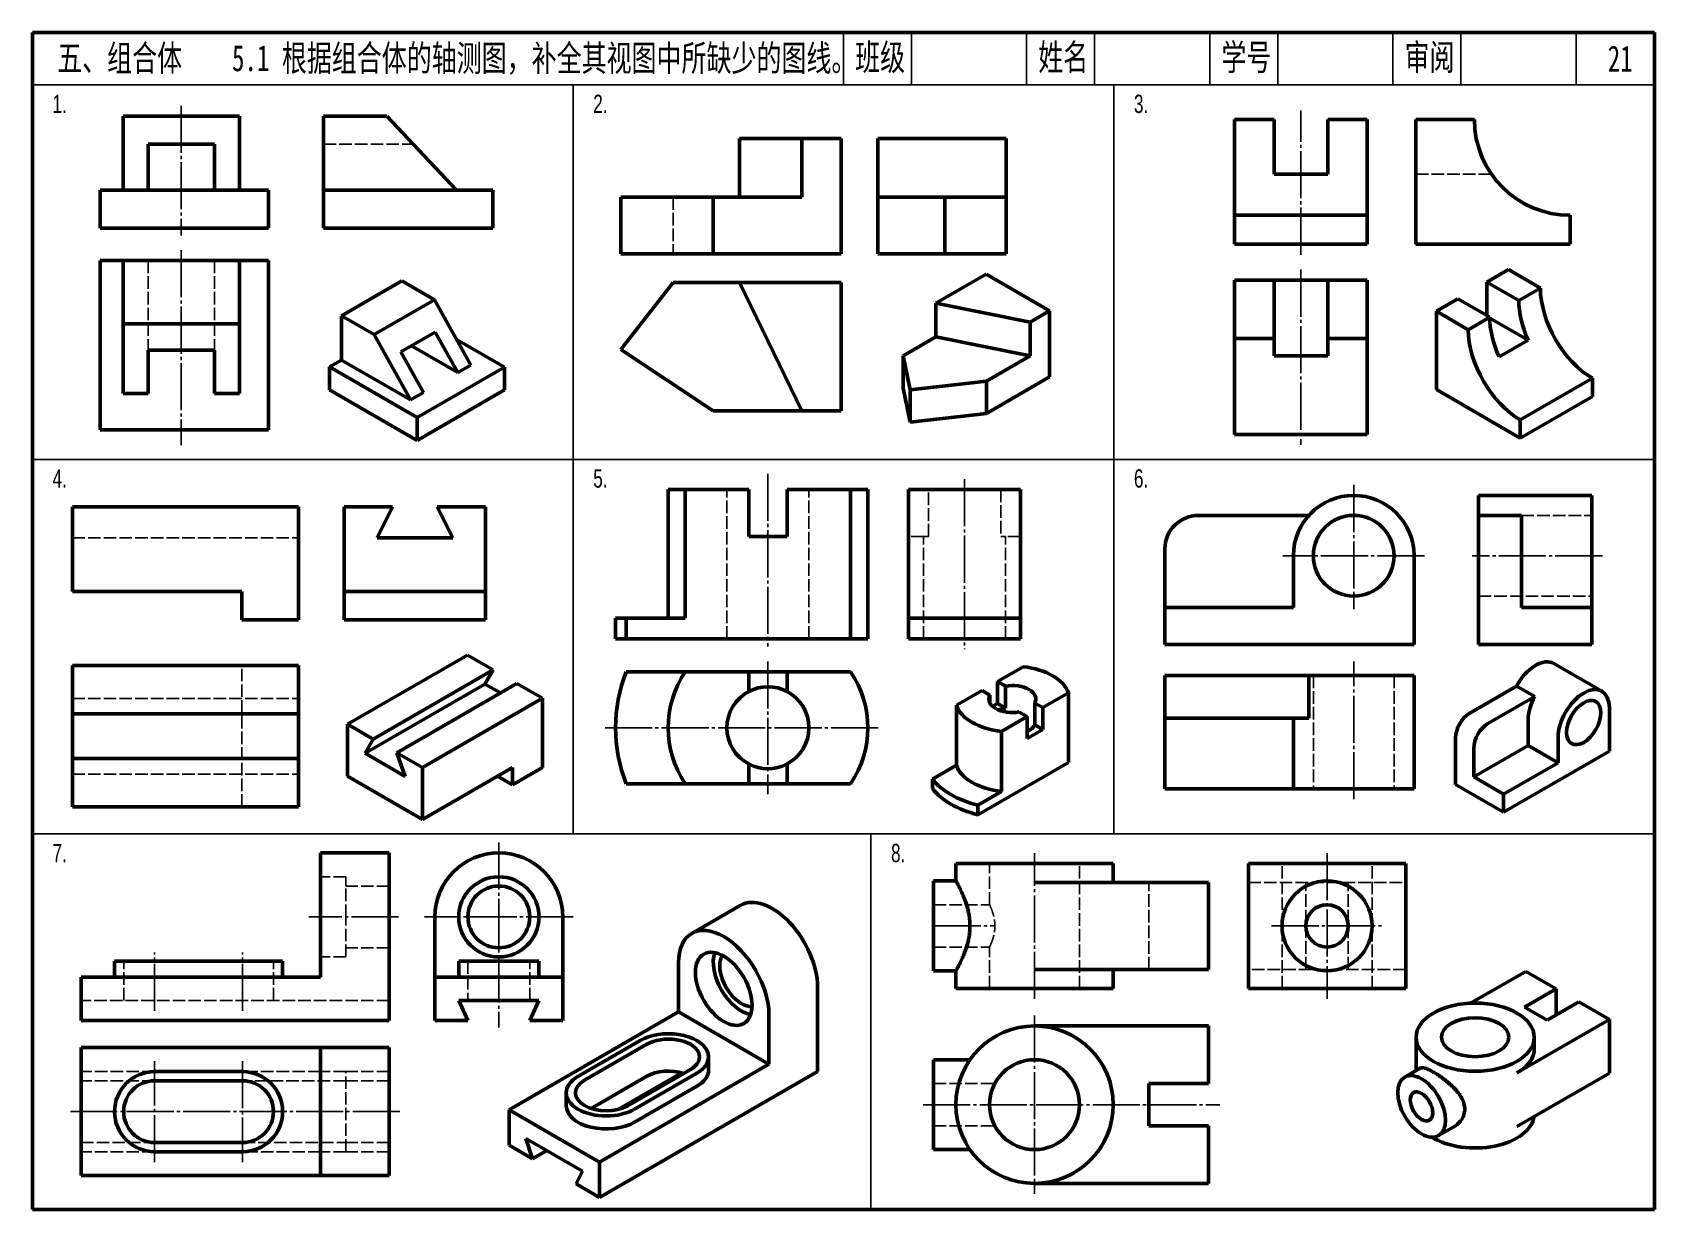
# Model space of a CAD drawing. Header units: millimetres. Extents: x 94 to 2877, y 87 to 1089.
# Drawn here: x 94.1 to 404.1, y 396 to 621 of the extents above; entities that cross this region are included whole.
import ezdxf

# ---------------------------------------------------------------- set-up
doc = ezdxf.new("R2010")
doc.units = ezdxf.units.MM
doc.header["$LTSCALE"] = 0.6
doc.linetypes.add('myCENTER', pattern=[18, 15, -1, 1, -1])
doc.linetypes.add('myHIDDEN', pattern=[5, 4, -1])
for name, color, linetype, lineweight in [('中心线', 7, 'myCENTER', 25), ('标题文字', 7, 'Continuous', 25), ('答案粗实线', 1, 'Continuous', 50), ('答案虚线', 1, 'myHIDDEN', 25), ('粗实线', 7, 'Continuous', 50), ('细实线', 7, 'Continuous', 25), ('虚线', 7, 'myHIDDEN', 25), ('轴测图', 7, 'Continuous', 50)]:
    doc.layers.add(name, color=color, linetype=linetype, lineweight=lineweight)
doc.styles.add('标题汉字1-5号', font='', dxfattribs={"width": 0.7, "height": 5})
doc.styles.add('标题汉字2-3.5号', font='', dxfattribs={"width": 0.7, "height": 3.5})
doc.styles.get('标题汉字1-5号').set_extended_font_data('SimSun')
doc.styles.get('标题汉字2-3.5号').set_extended_font_data('FZFangSong-Z02')

msp = doc.modelspace()

# ---------------------------------------------------------------- linework, layer by layer
at = {"layer": '中心线'}
for p, q in [((122.526, 606.951), (122.526, 582.133)), ((336.5, 578.472), (336.5, 606.016)), ((122.526, 579.339), (122.526, 542.041)), ((336.5, 575.614), (336.5, 542.117)), ((234.636, 536.597), (234.636, 503.597)), ((272.221, 535.57), (272.221, 503.069)), ((346.585, 534.455), (346.585, 510.703)), ((360.121, 520.92), (333.05, 520.92)), ((394.114, 520.92), (369.239, 520.92)), ((234.636, 500.741), (234.636, 475.359)), ((346.585, 474.379), (346.585, 500.681)), ((255.712, 488.05), (203.535, 488.05)), ((183.21, 466.117), (183.21, 430.729)), ((285.589, 436.214), (285.589, 464.098)), ((341.488, 464.098), (341.488, 436.214)), ((164.024, 451.891), (146.89, 451.891)), ((197.437, 451.891), (168.983, 451.891)), ((266.309, 450.177), (278.01, 450.177)), ((330.893, 450.154), (352.084, 450.179)), ((117.422, 433.923), (117.422, 445.098)), ((134.237, 433.923), (134.237, 445.098)), ((285.589, 433.039), (285.589, 398.961)), ((117.422, 405.018), (117.422, 424.334)), ((134.237, 424.334), (134.237, 405.018)), ((264.309, 416), (321.018, 416)), ((164.28, 414.676), (101.359, 414.676))]:
    msp.add_line(p, q, dxfattribs=at)
at = {"layer": '答案粗实线', "extrusion": (0, 1, 0)}
for p, q in [((241.125, 589.475), (241.125, 600.692)), ((229.222, 589.475), (241.125, 589.475)), ((349.175, 585.999), (323.825, 585.999)), ((218.837, 533.57), (218.837, 508.986)), ((250.434, 505.069), (250.434, 533.57)), ((153.667, 514.081), (180.667, 514.081)), ((207.57, 508.986), (207.57, 505.069)), ((218.837, 508.986), (215.56, 508.986)), ((300.628, 458.484), (285.589, 458.484)), ((141.895, 440.353), (109.764, 440.353)), ((285.589, 441.829), (300.628, 441.829))]:
    msp.add_line(p, q, dxfattribs=at)
at = {"layer": '答案粗实线'}
for p, q in [((331.39, 562.431), (331.39, 573.614)), ((341.609, 573.614), (341.609, 562.431)), ((133.633, 565.251), (111.42, 565.251)), ((338.009, 498.036), (338.009, 489.855)), ((335.05, 489.855), (338.009, 489.855))]:
    msp.add_line(p, q, dxfattribs=at)
msp.add_open_spline([(270.55, 441.581), (270.55, 441.581), (270.558, 441.595), (270.589, 441.65), (270.613, 441.692), (270.676, 441.804), (270.716, 441.874), (270.809, 442.042), (270.863, 442.14), (270.982, 442.362), (271.048, 442.485), (271.19, 442.756), (271.265, 442.903), (271.421, 443.216), (271.503, 443.382), (271.667, 443.73), (271.75, 443.912), (271.916, 444.287), (272.001, 444.486), (272.172, 444.908), (272.258, 445.129), (272.426, 445.592), (272.508, 445.833), (272.665, 446.331), (272.74, 446.588), (272.877, 447.114), (272.939, 447.384), (273.049, 447.932), (273.096, 448.21), (273.172, 448.771), (273.201, 449.054), (273.239, 449.617), (273.249, 449.899), (273.249, 450.455), (273.239, 450.736), (273.201, 451.3), (273.172, 451.583), (273.096, 452.143), (273.049, 452.422), (272.939, 452.97), (272.877, 453.24), (272.74, 453.766), (272.665, 454.023), (272.508, 454.521), (272.426, 454.762), (272.258, 455.224), (272.172, 455.446), (272.001, 455.868), (271.916, 456.067), (271.75, 456.442), (271.667, 456.623), (271.503, 456.972), (271.421, 457.138), (271.265, 457.451), (271.19, 457.598), (271.048, 457.869), (270.982, 457.992), (270.863, 458.214), (270.809, 458.312), (270.716, 458.48), (270.676, 458.55), (270.613, 458.662), (270.589, 458.704), (270.558, 458.759), (270.55, 458.773), (270.55, 458.773)], degree=3, knots=[50.0186387, 50.0186387, 50.0186387, 50.0186387, 53.1368174, 53.1368174, 56.2549962, 56.2549962, 59.3731749, 59.3731749, 62.4913536, 62.4913536, 65.6095323, 65.6095323, 68.7277111, 68.7277111, 71.8458898, 71.8458898, 74.9640685, 74.9640685, 78.0982196, 78.0982196, 81.2323707, 81.2323707, 84.3665219, 84.3665219, 87.500673, 87.500673, 90.6348241, 90.6348241, 93.7689752, 93.7689752, 96.9031263, 96.9031263, 100.0372775, 100.0372775, 103.1714286, 103.1714286, 106.3055797, 106.3055797, 109.4397308, 109.4397308, 112.5738819, 112.5738819, 115.7080331, 115.7080331, 118.8421842, 118.8421842, 121.9763353, 121.9763353, 125.1104864, 125.1104864, 128.2286651, 128.2286651, 131.3468439, 131.3468439, 134.4650226, 134.4650226, 137.5832013, 137.5832013, 140.70138, 140.70138, 143.8195587, 143.8195587, 146.9377375, 146.9377375, 150.0559162, 150.0559162, 150.0559162, 150.0559162], dxfattribs=at)
at = {"layer": '答案虚线', "extrusion": (0, 1, 0)}
for p, q in [((149.72, 599.594), (166.849, 599.594)), ((358.461, 593.861), (372.919, 593.861)), ((216.549, 589.475), (216.549, 578.642)), ((226.801, 505.069), (226.801, 533.57)), ((242.47, 505.069), (242.47, 533.57)), ((265.299, 524.597), (265.299, 533.57)), ((279.144, 533.57), (279.144, 524.597)), ((378.638, 528.634), (392.114, 528.634)), ((101.704, 524.365), (144.904, 524.365)), ((265.299, 524.597), (264.387, 524.597)), ((280.056, 524.597), (279.144, 524.597)), ((370.456, 513.205), (392.114, 513.205)), ((307.437, 441.829), (307.437, 458.484)), ((337.434, 441.829), (337.434, 458.484)), ((345.542, 441.829), (345.542, 458.484)), ((111.517, 435.923), (111.517, 443.402)), ((140.142, 435.923), (140.142, 443.402))]:
    msp.add_line(p, q, dxfattribs=at)
at = {"layer": '答案虚线'}
for p, q in [((116.207, 577.339), (116.207, 560.21)), ((128.846, 577.339), (128.846, 560.21)), ((134.104, 472.926), (134.104, 499.926)), ((101.704, 493.646), (144.904, 493.646)), ((101.704, 479.206), (144.904, 479.206)), ((153.982, 407.018), (153.982, 422.334))]:
    msp.add_line(p, q, dxfattribs=at)
msp.add_open_spline([(276.994, 454.231), (276.994, 454.231), (277.006, 454.206), (277.054, 454.101), (277.091, 454.022), (277.183, 453.813), (277.238, 453.684), (277.358, 453.388), (277.423, 453.221), (277.549, 452.866), (277.615, 452.665), (277.74, 452.226), (277.8, 451.989), (277.9, 451.491), (277.941, 451.23), (277.996, 450.703), (278.01, 450.436), (278.01, 449.918), (277.996, 449.651), (277.941, 449.124), (277.9, 448.863), (277.8, 448.365), (277.74, 448.128), (277.615, 447.689), (277.549, 447.488), (277.423, 447.133), (277.358, 446.966), (277.238, 446.669), (277.183, 446.54), (277.091, 446.332), (277.054, 446.253), (277.006, 446.148), (276.994, 446.123), (276.994, 446.123)], degree=3, knots=[23.3564005, 23.3564005, 23.3564005, 23.3564005, 26.2728937, 26.2728937, 29.1893869, 29.1893869, 32.1058801, 32.1058801, 35.0223733, 35.0223733, 37.9449802, 37.9449802, 40.8675871, 40.8675871, 43.7901941, 43.7901941, 46.712801, 46.712801, 49.6354079, 49.6354079, 52.5580148, 52.5580148, 55.4806217, 55.4806217, 58.4032286, 58.4032286, 61.3197218, 61.3197218, 64.236215, 64.236215, 67.1527083, 67.1527083, 70.0692015, 70.0692015, 70.0692015, 70.0692015], dxfattribs=at)
at = {"layer": '粗实线'}
for p, q in [((94.078, 620.952), (94.078, 395.952)), ((404.078, 620.952), (94.078, 620.952)), ((404.078, 395.952), (404.078, 620.952)), ((111.42, 577.339), (107.015, 577.339)), ((107.015, 577.339), (107.015, 544.999)), ((133.633, 577.339), (111.42, 577.339)), ((111.42, 577.339), (111.42, 565.251)), ((139.186, 577.339), (133.633, 577.339)), ((133.633, 577.339), (133.633, 565.251)), ((139.186, 577.339), (139.186, 544.999)), ((323.825, 573.614), (323.825, 562.431)), ((331.39, 573.614), (323.825, 573.614)), ((331.39, 573.614), (341.609, 573.614)), ((349.175, 573.614), (341.609, 573.614)), ((349.175, 562.431), (349.175, 573.614)), ((206.503, 560.328), (216.549, 573.142)), ((229.222, 573.142), (216.549, 573.142)), ((229.222, 573.142), (248.604, 573.142)), ((241.125, 548.603), (229.222, 573.142)), ((248.604, 573.142), (248.604, 548.603)), ((111.42, 565.251), (111.42, 551.929)), ((133.633, 551.929), (133.633, 565.251)), ((323.825, 544.117), (323.825, 562.431)), ((323.825, 562.431), (331.39, 562.431)), ((331.39, 559.156), (331.39, 562.431)), ((341.609, 562.431), (349.175, 562.431)), ((341.609, 562.431), (341.609, 559.156)), ((349.175, 562.431), (349.175, 544.117)), ((116.207, 560.21), (128.846, 560.21)), ((116.207, 551.929), (116.207, 560.21)), ((128.846, 560.21), (128.846, 551.929)), ((224.17, 548.603), (206.503, 560.328)), ((341.609, 559.156), (331.39, 559.156)), ((116.207, 551.929), (111.42, 551.929)), ((133.633, 551.929), (128.846, 551.929)), ((224.17, 548.603), (241.125, 548.603)), ((248.604, 548.603), (241.125, 548.603)), ((107.015, 544.999), (139.186, 544.999)), ((349.175, 544.117), (323.825, 544.117)), ((101.704, 499.926), (101.704, 490.686)), ((101.704, 499.926), (144.904, 499.926)), ((144.904, 490.686), (144.904, 499.926)), ((207.57, 498.741), (218.837, 498.741)), ((218.837, 498.741), (230.967, 498.741)), ((230.967, 494.973), (230.967, 498.741)), ((230.967, 498.741), (238.304, 498.741)), ((238.304, 498.741), (250.434, 498.741)), ((238.304, 498.741), (238.304, 494.973)), ((310.508, 498.036), (310.508, 489.855)), ((316.908, 498.036), (310.508, 498.036)), ((338.009, 498.036), (316.908, 498.036)), ((358.121, 498.036), (338.009, 498.036)), ((358.121, 498.036), (358.121, 476.379)), ((101.704, 482.166), (101.704, 490.686)), ((101.704, 490.686), (144.904, 490.686)), ((144.904, 490.686), (144.904, 482.166)), ((310.508, 489.855), (310.508, 476.379)), ((310.508, 489.855), (316.908, 489.855)), ((316.908, 489.855), (335.05, 489.855)), ((335.05, 489.855), (335.05, 476.379)), ((101.704, 482.166), (101.704, 472.926)), ((144.904, 482.166), (101.704, 482.166)), ((144.904, 472.926), (144.904, 482.166)), ((230.967, 477.359), (230.967, 481.127)), ((238.304, 481.127), (238.304, 477.359)), ((218.837, 477.359), (207.57, 477.359)), ((230.967, 477.359), (218.837, 477.359)), ((238.304, 477.359), (230.967, 477.359)), ((250.434, 477.359), (238.304, 477.359)), ((310.508, 476.379), (335.05, 476.379)), ((335.05, 476.379), (358.121, 476.379)), ((101.704, 472.926), (144.904, 472.926)), ((285.589, 431.039), (318.828, 431.039)), ((318.828, 431.039), (318.828, 420.054)), ((149.15, 426.903), (103.359, 426.903)), ((103.359, 426.903), (103.359, 402.449)), ((149.15, 426.903), (149.15, 402.449)), ((162.28, 426.903), (149.15, 426.903)), ((162.28, 402.449), (162.28, 426.903)), ((117.422, 422.334), (134.237, 422.334)), ((266.309, 407.405), (266.309, 424.596)), ((266.309, 424.596), (273.249, 424.596)), ((117.422, 420.581), (134.237, 420.581)), ((307.437, 420.054), (318.828, 420.054)), ((307.437, 411.946), (307.437, 420.054)), ((318.828, 411.946), (307.437, 411.946)), ((318.828, 411.946), (318.828, 400.961)), ((134.237, 408.771), (117.422, 408.771)), ((134.237, 407.018), (117.422, 407.018)), ((266.309, 407.405), (273.249, 407.405)), ((149.15, 402.449), (103.359, 402.449)), ((162.28, 402.449), (149.15, 402.449)), ((318.828, 400.961), (285.589, 400.961)), ((94.078, 395.952), (404.078, 395.952))]:
    msp.add_line(p, q, dxfattribs=at)
at = {"layer": '粗实线', "extrusion": (0, 1, 0)}
for p, q in [((111.42, 604.951), (111.42, 590.793)), ((133.633, 604.951), (111.42, 604.951)), ((133.633, 590.793), (133.633, 604.951)), ((149.72, 604.951), (149.72, 590.793)), ((149.72, 604.951), (161.808, 604.951)), ((161.808, 604.951), (175.13, 590.793)), ((323.825, 585.999), (323.825, 604.312)), ((323.825, 604.312), (331.39, 604.312)), ((331.39, 593.861), (331.39, 604.312)), ((341.609, 604.312), (349.175, 604.312)), ((341.609, 604.312), (341.609, 593.861)), ((349.175, 604.312), (349.175, 585.999)), ((358.461, 604.312), (369.644, 604.312)), ((358.461, 580.472), (358.461, 604.312)), ((116.207, 599.594), (128.846, 599.594)), ((116.207, 590.793), (116.207, 599.594)), ((128.846, 599.594), (128.846, 590.793)), ((229.222, 600.692), (229.222, 589.475)), ((241.125, 600.692), (229.222, 600.692)), ((248.604, 600.692), (241.125, 600.692)), ((248.604, 578.642), (248.604, 600.692)), ((255.646, 600.692), (255.646, 589.475)), ((280.185, 600.692), (255.646, 600.692)), ((280.185, 589.475), (280.185, 600.692)), ((341.609, 593.861), (331.39, 593.861)), ((107.015, 583.522), (107.015, 590.793)), ((107.015, 590.793), (139.186, 590.793)), ((139.186, 590.793), (139.186, 583.522)), ((149.72, 590.793), (149.72, 583.522)), ((149.72, 590.793), (182.06, 590.793)), ((182.06, 583.522), (182.06, 590.793)), ((224.17, 589.475), (206.503, 589.475)), ((206.503, 578.642), (206.503, 589.475)), ((224.17, 589.475), (229.222, 589.475)), ((224.17, 578.642), (224.17, 589.475)), ((255.646, 589.475), (255.646, 578.642)), ((268.46, 589.475), (255.646, 589.475)), ((280.185, 589.475), (268.46, 589.475)), ((268.46, 578.642), (268.46, 589.475)), ((280.185, 578.642), (280.185, 589.475)), ((323.825, 585.999), (323.825, 580.472)), ((349.175, 580.472), (349.175, 585.999)), ((387.958, 585.999), (387.958, 580.472)), ((139.186, 583.522), (107.015, 583.522)), ((149.72, 583.522), (182.06, 583.522)), ((349.175, 580.472), (323.825, 580.472)), ((387.958, 580.472), (358.461, 580.472)), ((206.503, 578.642), (224.17, 578.642)), ((224.17, 578.642), (248.604, 578.642)), ((255.646, 578.642), (268.46, 578.642)), ((268.46, 578.642), (280.185, 578.642)), ((218.837, 533.57), (215.56, 533.57)), ((215.56, 508.986), (215.56, 533.57)), ((230.967, 533.57), (218.837, 533.57)), ((230.967, 524.597), (230.967, 533.57)), ((250.434, 533.57), (238.304, 533.57)), ((238.304, 533.57), (238.304, 524.597)), ((253.712, 533.57), (250.434, 533.57)), ((253.712, 505.069), (253.712, 533.57)), ((261.53, 508.986), (261.53, 533.57)), ((282.913, 533.57), (261.53, 533.57)), ((282.913, 533.57), (282.913, 508.986)), ((101.704, 530.281), (101.704, 514.081)), ((101.704, 530.281), (144.904, 530.281)), ((144.904, 508.681), (144.904, 530.281)), ((153.667, 514.081), (153.667, 530.281)), ((153.667, 530.281), (162.907, 530.281)), ((159.947, 524.365), (162.907, 530.281)), ((171.426, 530.281), (180.667, 530.281)), ((171.426, 530.281), (174.387, 524.365)), ((180.667, 530.281), (180.667, 514.081)), ((370.456, 532.455), (370.456, 528.634)), ((370.456, 532.455), (392.114, 532.455)), ((392.114, 520.92), (392.114, 532.455)), ((316.908, 528.634), (338.009, 528.634)), ((370.456, 528.634), (370.456, 522.234)), ((378.638, 528.634), (370.456, 528.634)), ((378.638, 522.234), (378.638, 528.634)), ((174.387, 524.365), (159.947, 524.365)), ((238.304, 524.597), (230.967, 524.597)), ((310.508, 511.039), (310.508, 522.234)), ((335.05, 511.039), (335.05, 520.92)), ((358.121, 520.92), (358.121, 503.961)), ((370.456, 503.961), (370.456, 522.234)), ((378.638, 511.039), (378.638, 522.234)), ((392.114, 511.039), (392.114, 520.92)), ((101.704, 514.081), (134.104, 514.081)), ((134.104, 514.081), (134.104, 508.681)), ((153.667, 508.681), (153.667, 514.081)), ((180.667, 514.081), (180.667, 508.681)), ((134.104, 508.681), (144.904, 508.681)), ((180.667, 508.681), (153.667, 508.681)), ((207.57, 508.986), (205.535, 508.986)), ((205.535, 505.069), (205.535, 508.986)), ((215.56, 508.986), (207.57, 508.986)), ((282.913, 508.986), (261.53, 508.986)), ((261.53, 505.069), (261.53, 508.986)), ((282.913, 508.986), (282.913, 505.069)), ((310.508, 511.039), (335.05, 511.039)), ((310.508, 503.961), (310.508, 511.039)), ((378.638, 511.039), (392.114, 511.039)), ((392.114, 503.961), (392.114, 511.039)), ((205.535, 505.069), (207.57, 505.069)), ((207.57, 505.069), (250.434, 505.069)), ((250.434, 505.069), (253.712, 505.069)), ((261.53, 505.069), (282.913, 505.069)), ((358.121, 503.961), (310.508, 503.961)), ((370.456, 503.961), (392.114, 503.961)), ((149.15, 464.117), (149.15, 451.891)), ((162.28, 464.117), (149.15, 464.117)), ((162.28, 451.891), (162.28, 464.117)), ((300.628, 462.098), (270.55, 462.098)), ((270.55, 458.773), (270.55, 462.098)), ((300.628, 458.484), (300.628, 462.098)), ((356.527, 462.098), (326.449, 462.098)), ((326.449, 458.484), (326.449, 462.098)), ((356.527, 458.484), (356.527, 462.098)), ((266.309, 450.177), (266.309, 458.773)), ((266.309, 458.773), (270.55, 458.773)), ((318.828, 458.484), (300.628, 458.484)), ((318.828, 441.829), (318.828, 458.484)), ((326.449, 441.829), (326.449, 458.484)), ((356.527, 441.829), (356.527, 458.484)), ((149.15, 451.891), (149.15, 440.353)), ((162.28, 451.891), (162.28, 432.06)), ((170.983, 440.353), (170.983, 451.891)), ((195.437, 451.891), (195.437, 440.353)), ((266.309, 441.581), (266.309, 450.177)), ((117.422, 443.402), (109.764, 443.402)), ((109.764, 440.353), (109.764, 443.402)), ((134.237, 443.402), (117.422, 443.402)), ((141.895, 443.402), (134.237, 443.402)), ((141.895, 440.353), (141.895, 443.402)), ((190.868, 443.402), (175.552, 443.402)), ((175.552, 440.353), (175.552, 443.402)), ((190.868, 440.353), (190.868, 443.402)), ((103.359, 440.353), (103.359, 432.06)), ((109.764, 440.353), (103.359, 440.353)), ((149.15, 440.353), (141.895, 440.353)), ((170.983, 432.06), (170.983, 440.353)), ((170.983, 440.353), (195.437, 440.353)), ((195.437, 440.353), (195.437, 432.06)), ((266.309, 441.581), (270.55, 441.581)), ((270.55, 438.214), (270.55, 441.581)), ((300.628, 438.214), (300.628, 441.829)), ((300.628, 441.829), (318.828, 441.829)), ((326.449, 438.214), (326.449, 441.829)), ((356.527, 438.214), (356.527, 441.829)), ((270.55, 438.214), (300.628, 438.214)), ((326.449, 438.214), (356.527, 438.214)), ((177.305, 432.06), (175.552, 435.923)), ((175.552, 435.923), (190.868, 435.923)), ((190.868, 435.923), (189.115, 432.06)), ((162.28, 432.06), (103.359, 432.06)), ((177.305, 432.06), (170.983, 432.06)), ((195.437, 432.06), (189.115, 432.06))]:
    msp.add_line(p, q, dxfattribs=at)
at = {"layer": '粗实线'}
for centre, radius in [((346.585, 520.92), 7.715), ((183.21, 451.891), 7.658), ((183.21, 451.891), 5.905), ((341.488, 450.177), 8.596), ((341.488, 450.177), 4.054), ((285.589, 416), 15.039), ((285.589, 416), 8.596)]:
    msp.add_circle(centre, radius, dxfattribs=at)
for centre, radius, start, end in [((387.958, 604.312), 18.313, 180, 270), ((346.585, 520.92), 11.535, 0, 180), ((316.908, 522.234), 6.4, 90, 180), ((234.636, 488.05), 29.1, 158.44536, 201.55464), ((234.636, 488.05), 19.076, 145.91357, 214.08643), ((234.636, 488.05), 19.076, 325.91357, 34.08643), ((234.636, 488.05), 7.835, 117.91868, 242.08132), ((234.636, 488.05), 7.835, 62.08132, 117.91868), ((234.636, 488.05), 7.835, 297.91868, 62.08132), ((234.636, 488.05), 7.835, 242.08132, 297.91868), ((183.21, 451.891), 12.227, 0, 180), ((117.422, 414.676), 7.658, 90, 270), ((134.237, 414.676), 7.658, 270, 90), ((117.422, 414.676), 5.905, 90, 270), ((134.237, 414.676), 5.905, 270, 90)]:
    msp.add_arc(centre, radius, start, end, dxfattribs=at)
at = {"layer": '细实线'}
for p, q in [((249.078, 620.952), (249.078, 610.952)), ((262.078, 620.952), (262.078, 610.952)), ((284.078, 620.952), (284.078, 610.952)), ((297.078, 620.952), (297.078, 610.952)), ((319.078, 620.952), (319.078, 610.952)), ((332.078, 620.952), (332.078, 610.952)), ((354.078, 620.952), (354.078, 610.952)), ((367.078, 620.952), (367.078, 610.952)), ((389.078, 620.952), (389.078, 610.952)), ((404.078, 610.952), (94.078, 610.952)), ((197.412, 467.752), (197.412, 610.952)), ((300.745, 467.752), (300.745, 610.952)), ((404.078, 539.352), (94.078, 539.352)), ((404.078, 467.752), (94.078, 467.752)), ((254.327, 467.752), (254.327, 395.952))]:
    msp.add_line(p, q, dxfattribs=at)
at = {"layer": '虚线', "extrusion": (0, 1, 0)}
for p, q in [((264.387, 524.597), (261.53, 524.597)), ((264.387, 505.069), (264.387, 524.597)), ((282.913, 524.597), (280.056, 524.597)), ((280.056, 505.069), (280.056, 524.597)), ((276.994, 454.231), (276.994, 462.098)), ((294.185, 438.214), (294.185, 462.098)), ((332.893, 438.214), (332.893, 462.098)), ((350.084, 438.214), (350.084, 462.098)), ((153.982, 459.549), (149.15, 459.549)), ((153.982, 451.891), (153.982, 459.549)), ((162.28, 457.796), (153.982, 457.796)), ((326.449, 458.484), (356.527, 458.484)), ((266.309, 454.231), (276.994, 454.231)), ((153.982, 444.233), (153.982, 451.891)), ((153.982, 444.233), (149.15, 444.233)), ((162.28, 445.985), (153.982, 445.985)), ((177.305, 443.402), (177.305, 435.923)), ((189.115, 435.923), (189.115, 443.402)), ((266.309, 446.123), (276.994, 446.123)), ((276.994, 438.214), (276.994, 446.123)), ((356.527, 441.829), (326.449, 441.829)), ((162.28, 435.923), (103.359, 435.923))]:
    msp.add_line(p, q, dxfattribs=at)
at = {"layer": '虚线'}
for p, q in [((338.871, 498.036), (338.871, 476.379)), ((354.3, 498.036), (354.3, 476.379)), ((117.422, 422.334), (103.359, 422.334)), ((149.15, 422.334), (134.237, 422.334)), ((153.982, 422.334), (149.15, 422.334)), ((162.28, 422.334), (153.982, 422.334)), ((117.422, 420.581), (103.359, 420.581)), ((153.982, 420.581), (134.237, 420.581)), ((162.28, 420.581), (153.982, 420.581)), ((266.309, 420.054), (278.01, 420.054)), ((266.309, 411.946), (278.01, 411.946)), ((103.359, 408.771), (117.422, 408.771)), ((117.422, 407.018), (103.359, 407.018)), ((134.237, 408.771), (153.982, 408.771)), ((149.15, 407.018), (134.237, 407.018)), ((153.982, 407.018), (149.15, 407.018)), ((162.28, 408.771), (153.982, 408.771)), ((162.28, 407.018), (153.982, 407.018))]:
    msp.add_line(p, q, dxfattribs=at)
at = {"layer": '轴测图', "extrusion": (0, 0.816497, 0.57735)}
for p, q in [((266.738, 569.183), (276.331, 574.722)), ((276.331, 574.722), (288.477, 567.709)), ((376.168, 575.608), (372.053, 573.232)), ((382.251, 572.096), (376.168, 575.608)), ((164.66, 573.459), (153.142, 566.808)), ((164.66, 573.459), (170.928, 569.84)), ((372.053, 566.814), (372.053, 573.232)), ((372.053, 573.232), (378.136, 569.72)), ((378.136, 569.72), (382.251, 572.096)), ((170.928, 569.84), (159.41, 563.189)), ((177.836, 557.374), (170.928, 569.84)), ((266.738, 569.183), (266.738, 562.772)), ((284.776, 565.572), (266.738, 569.183)), ((288.477, 567.709), (284.776, 565.572)), ((288.477, 555.107), (288.477, 567.709)), ((366.495, 570.023), (362.38, 567.647)), ((362.38, 567.647), (368.463, 564.135)), ((362.38, 552.674), (362.38, 567.647)), ((372.578, 566.511), (366.495, 570.023)), ((153.142, 566.808), (153.142, 558.331)), ((153.142, 566.808), (159.41, 563.189)), ((284.776, 559.161), (284.776, 565.572)), ((368.463, 564.135), (372.578, 566.511)), ((372.578, 566.365), (379.917, 562.128)), ((159.41, 563.189), (166.318, 550.723)), ((164.506, 559.906), (171.06, 563.69)), ((171.06, 563.69), (175.354, 555.94)), ((175.127, 562.263), (184.31, 556.962)), ((266.738, 562.772), (260.465, 559.15)), ((266.738, 562.772), (284.776, 559.161)), ((379.917, 562.128), (374.359, 558.919)), ((153.142, 558.331), (150.858, 557.012)), ((166.318, 550.723), (153.142, 558.331)), ((168.8, 552.157), (164.506, 559.906)), ((175.354, 555.94), (166.496, 561.055)), ((260.465, 559.15), (260.465, 552.959)), ((261.835, 552.617), (260.465, 559.15)), ((276.383, 554.315), (284.776, 559.161)), ((150.858, 557.012), (150.858, 552.659)), ((150.858, 557.012), (167.627, 547.33)), ((167.627, 547.33), (184.31, 556.962)), ((177.836, 557.374), (175.354, 555.94)), ((184.31, 556.962), (184.31, 552.608)), ((276.383, 548.124), (288.477, 555.107)), ((150.858, 552.659), (167.627, 542.977)), ((168.8, 552.157), (166.318, 550.723)), ((184.31, 552.608), (167.627, 542.977)), ((260.465, 552.959), (261.835, 546.426)), ((276.383, 554.315), (261.835, 552.617)), ((261.835, 546.426), (261.835, 552.617)), ((276.383, 548.124), (276.383, 554.315)), ((378.424, 543.411), (362.38, 552.674)), ((392.212, 554.843), (378.424, 546.882)), ((392.212, 551.372), (392.212, 554.843)), ((392.212, 551.372), (378.424, 543.411)), ((167.627, 542.977), (167.627, 547.33)), ((261.835, 546.426), (276.383, 548.124)), ((378.424, 546.882), (378.424, 543.411)), ((154.319, 488.72), (177.229, 501.948)), ((159.219, 485.891), (182.13, 499.118)), ((182.13, 499.118), (177.229, 501.948)), ((182.13, 499.118), (180.56, 496.402)), ((278.515, 496.879), (283.417, 499.709)), ((384.814, 500.333), (394.002, 495.028)), ((157.649, 483.175), (180.56, 496.402)), ((186.648, 496.51), (163.738, 483.283)), ((180.56, 496.402), (183.51, 494.699)), ((191.548, 493.681), (186.648, 496.51)), ((278.515, 492.692), (278.515, 496.879)), ((278.515, 496.879), (280.038, 496)), ((377.715, 496.018), (368.762, 490.849)), ((377.715, 496.018), (381.186, 494.014)), ((168.638, 480.453), (191.548, 493.681)), ((191.548, 480.453), (191.548, 493.681)), ((270.65, 492.338), (275.551, 495.167)), ((277.074, 494.288), (275.551, 495.167)), ((277.074, 492.77), (277.074, 494.288)), ((280.038, 496), (280.038, 491.813)), ((292.057, 494.721), (287.155, 491.891)), ((292.057, 481.423), (292.057, 494.721)), ((372.233, 488.845), (381.186, 494.014)), ((270.65, 480.867), (270.65, 492.338)), ((277.57, 492.147), (278.515, 492.692)), ((280.038, 491.813), (278.515, 492.692)), ((284.191, 490.179), (279.289, 487.349)), ((284.191, 490.179), (282.668, 491.058)), ((284.191, 485.993), (284.191, 490.179)), ((285.633, 492.77), (287.155, 491.891)), ((285.633, 488.583), (285.633, 492.77)), ((287.155, 491.891), (287.155, 487.704)), ((395.436, 491.86), (395.436, 483.552)), ((154.319, 478.8), (154.319, 488.72)), ((154.319, 488.72), (159.219, 485.891)), ((279.289, 487.349), (279.289, 475.879)), ((287.155, 487.704), (284.191, 485.993)), ((287.155, 487.704), (285.633, 488.583)), ((379.931, 489.509), (379.931, 484.669)), ((157.649, 483.175), (159.219, 485.891)), ((366.047, 477.194), (366.047, 486.146)), ((379.931, 484.669), (369.518, 478.657)), ((369.518, 478.657), (369.518, 484.142)), ((379.931, 484.669), (385.648, 481.368)), ((385.648, 481.368), (385.648, 486.209)), ((165.307, 478.754), (157.649, 483.175)), ((163.738, 483.283), (168.638, 480.453)), ((163.738, 483.283), (165.307, 478.754)), ((266.097, 478.239), (270.65, 480.867)), ((274.737, 471.423), (292.057, 481.423)), ((395.436, 483.552), (375.235, 471.889)), ((375.235, 475.356), (385.648, 481.368)), ((154.319, 478.8), (168.638, 470.533)), ((168.638, 480.453), (168.638, 470.533)), ((168.638, 470.533), (185.821, 480.453)), ((185.821, 477.147), (182.957, 478.8)), ((185.821, 477.147), (191.548, 480.453)), ((185.821, 480.453), (185.821, 477.147)), ((266.097, 476.411), (266.097, 478.239)), ((369.518, 478.657), (375.235, 475.356)), ((279.289, 475.879), (274.737, 473.251)), ((366.047, 477.194), (375.235, 471.889)), ((375.235, 471.889), (375.235, 475.356)), ((274.737, 473.251), (274.737, 471.423)), ((229.357, 454.096), (220.072, 448.735)), ((217.54, 433.718), (217.54, 443.138)), ((368.923, 435.402), (379.465, 441.488)), ((379.465, 441.488), (385.301, 438.119)), ((244.116, 438.516), (244.116, 422.324)), ((379.249, 434.625), (385.301, 438.119)), ((385.301, 438.119), (385.301, 433.145)), ((383.556, 432.138), (379.249, 434.625)), ((389.608, 435.632), (383.556, 432.138)), ((389.608, 435.632), (395.444, 432.262)), ((217.54, 433.718), (185.161, 415.024)), ((217.54, 433.718), (234.831, 423.734)), ((234.831, 433.155), (234.831, 423.734)), ((395.444, 432.262), (377.785, 422.067)), ((395.444, 422.045), (395.444, 432.262)), ((198.336, 421.39), (210.225, 428.254)), ((358.497, 422.518), (358.497, 428.898)), ((381.095, 426.68), (381.095, 428.898)), ((199.575, 420.674), (211.465, 427.539)), ((223.298, 422.638), (223.298, 425.128)), ((234.831, 423.734), (202.452, 405.041)), ((244.116, 422.324), (202.452, 398.27)), ((218.115, 422.117), (205.966, 415.103)), ((219.816, 422.717), (207.926, 415.853)), ((221.055, 422.002), (209.166, 415.137)), ((356.324, 421.263), (359.259, 422.958)), ((377.785, 411.85), (395.444, 422.045)), ((211.465, 421.432), (200.839, 415.297)), ((209.166, 412.647), (221.055, 419.512)), ((196.093, 415.773), (196.093, 418.263)), ((185.161, 408.253), (185.161, 415.024)), ((185.161, 415.024), (202.452, 405.041)), ((189.631, 405.672), (188.392, 409.542)), ((188.392, 409.542), (199.222, 403.289)), ((362.782, 410.078), (365.717, 411.772)), ((189.631, 405.672), (185.161, 408.253)), ((192.363, 407.249), (189.631, 405.672)), ((199.222, 403.289), (197.982, 400.851)), ((202.452, 405.041), (202.452, 398.27)), ((202.452, 398.27), (197.982, 400.851))]:
    msp.add_line(p, q, dxfattribs=at)
at = {"layer": '轴测图'}
for centre, major_axis, start_param, end_param in [((392.212, 566.345), (-7.044, 12.2), 0.7853982, 2.3561945), ((388.097, 563.969), (-7.044, 12.2), 0.7853982, 1.3927169), ((382.539, 560.76), (7.044, -12.2), 3.9269908, 4.5343096), ((378.424, 558.384), (7.044, -12.2), 3.9269908, 5.4977871), ((281.353, 493.529), (10.901, 0), 0.1904777, 1.3803186), ((381.353, 494.339), (3.461, 5.994), 0, 1.6236396), ((281.353, 493.529), (4.477, 0), 5.98506, 8.1521069), ((281.353, 493.529), (4.477, 0), 2.8434674, 5.0105142), ((384.825, 492.335), (3.461, 5.994), 1.6236396, 2.3561945), ((390.542, 489.034), (-3.461, -5.994), 2.3561945, 5.4977871), ((281.353, 493.529), (10.901, 0), 3.3320704, 4.5219113), ((281.353, 489.342), (4.477, 0), 1.8689216, 2.1976461), ((368.762, 487.714), (-1.92, -3.326), 3.9269908, 5.4977871), ((281.353, 489.342), (4.477, 0), 5.3989022, 5.98506), ((372.233, 485.709), (1.92, 3.326), 0.7853982, 2.3561945), ((281.353, 482.059), (10.901, 0), 3.3320704, 4.5219113), ((281.353, 482.059), (16.629, 0), 3.5507914, 4.3031903), ((281.353, 480.231), (16.629, 0), 3.5507914, 4.3031903), ((235.47, 443.507), (6.113, -10.589), 0.7853982, 3.1415927), ((226.185, 438.147), (6.113, -10.589), 0.7853982, 3.9269908), ((229.602, 440.12), (3.829, -6.632), 3.6041064, 5.8206716), ((229.602, 440.12), (2.953, -5.114), 3.4296424, 3.9269908), ((229.602, 440.12), (2.953, -5.114), 3.9269908, 5.9951356), ((215.64, 425.128), (7.658, 0), 5.4977871, 8.6393798), ((215.64, 425.128), (5.905, 0), 5.4977871, 8.6393798), ((369.796, 426.68), (11.299, 0), 5.4977871, 6.2831853), ((215.64, 419.021), (5.905, 0), 1.0551928, 2.3561945), ((215.64, 422.638), (7.658, 0), 5.4977871, 6.2831853), ((203.751, 418.263), (7.658, 0), 2.3561945, 5.4977871), ((203.751, 418.263), (5.905, 0), 2.3561945, 5.4977871), ((203.751, 415.773), (7.658, 0), 3.1415927, 5.4977871), ((369.796, 414.246), (11.299, 0), 3.8965296, 6.2058224)]:
    msp.add_ellipse(centre, major_axis=major_axis, ratio=0.5773503, start_param=start_param, end_param=end_param, dxfattribs=at)
for centre, major_axis in [((390.542, 489.034), (-2.314, -4.009)), ((226.185, 438.147), (3.829, -6.632)), ((369.796, 428.898), (11.299, 0)), ((369.796, 428.898), (6.458, 0)), ((359.553, 415.671), (3.229, -5.593)), ((359.553, 415.671), (1.523, -2.638))]:
    msp.add_ellipse(centre, major_axis=major_axis, ratio=0.5773503, dxfattribs=at)
msp.add_open_spline([(365.717, 411.772), (365.86, 411.855), (366.003, 411.948), (366.279, 412.152), (366.413, 412.263), (366.668, 412.503), (366.79, 412.631), (367.016, 412.901), (367.122, 413.044), (367.312, 413.341), (367.397, 413.496), (367.544, 413.814), (367.607, 413.978), (367.707, 414.311), (367.744, 414.48), (367.794, 414.821), (367.806, 414.992), (367.806, 415.333), (367.794, 415.507), (367.744, 415.858), (367.707, 416.036), (367.607, 416.391), (367.544, 416.569), (367.397, 416.923), (367.312, 417.099), (367.122, 417.448), (367.016, 417.62), (366.79, 417.96), (366.668, 418.128), (366.413, 418.456), (366.279, 418.617), (366.003, 418.93), (365.86, 419.082), (365.574, 419.376), (365.424, 419.523), (365.113, 419.815), (364.952, 419.96), (364.623, 420.246), (364.455, 420.387), (364.115, 420.663), (363.943, 420.797), (363.599, 421.058), (363.427, 421.185), (363.085, 421.428), (362.916, 421.544), (362.584, 421.766), (362.422, 421.871), (362.106, 422.068), (361.953, 422.16), (361.659, 422.329), (361.514, 422.409), (361.232, 422.558), (361.095, 422.626), (360.83, 422.749), (360.703, 422.803), (360.461, 422.897), (360.345, 422.937), (360.129, 422.999), (360.027, 423.023), (359.837, 423.053), (359.749, 423.06), (359.586, 423.058), (359.511, 423.049), (359.375, 423.015), (359.314, 422.99), (359.259, 422.958)], degree=3, knots=[74.9640685, 74.9640685, 74.9640685, 74.9640685, 78.0982196, 78.0982196, 81.2323707, 81.2323707, 84.3665219, 84.3665219, 87.500673, 87.500673, 90.6348241, 90.6348241, 93.7689752, 93.7689752, 96.9031263, 96.9031263, 100.0372775, 100.0372775, 103.1714286, 103.1714286, 106.3055797, 106.3055797, 109.4397308, 109.4397308, 112.5738819, 112.5738819, 115.7080331, 115.7080331, 118.8421842, 118.8421842, 121.9763353, 121.9763353, 125.1104864, 125.1104864, 128.2286651, 128.2286651, 131.3468439, 131.3468439, 134.4650226, 134.4650226, 137.5832013, 137.5832013, 140.70138, 140.70138, 143.8195587, 143.8195587, 146.9377375, 146.9377375, 150.0559162, 150.0559162, 153.1740949, 153.1740949, 156.2922736, 156.2922736, 159.4104523, 159.4104523, 162.5286311, 162.5286311, 165.6468098, 165.6468098, 168.7649885, 168.7649885, 171.8831672, 171.8831672, 175.0013459, 175.0013459, 175.0013459, 175.0013459], dxfattribs=at)

# ---------------------------------------------------------------- texts
at = {"layer": '标题文字', "width": 0.7}
for s, height, style, p in [('五、组合体\u3000  5.1 根据组合体的轴测图，补全其视图中所缺少的图线。', 5, '标题汉字1-5号', (98.812, 613.551)), ('班级', 5, '标题汉字1-5号', (251.303, 613.717)), ('姓名', 5, '标题汉字1-5号', (286.303, 613.717)), ('学号', 5, '标题汉字1-5号', (321.303, 613.717)), ('审阅', 5, '标题汉字1-5号', (356.303, 613.717)), ('21', 5, '标题汉字1-5号', (395.135, 613.448)), ('1.', 3.5, '标题汉字2-3.5号', (97.915, 605.546)), ('2.', 3.5, '标题汉字2-3.5号', (201.249, 605.546)), ('3.', 3.5, '标题汉字2-3.5号', (304.582, 605.546)), ('4.', 3.5, '标题汉字2-3.5号', (97.915, 533.946)), ('5.', 3.5, '标题汉字2-3.5号', (201.249, 533.946)), ('6.', 3.5, '标题汉字2-3.5号', (304.582, 533.946)), ('7.', 3.5, '标题汉字2-3.5号', (97.915, 462.346)), ('8.', 3.5, '标题汉字2-3.5号', (258.164, 462.346))]:
    msp.add_text(s, height=height, dxfattribs=dict(at, style=style)).set_placement(p)

doc.saveas('drawing.dxf')
